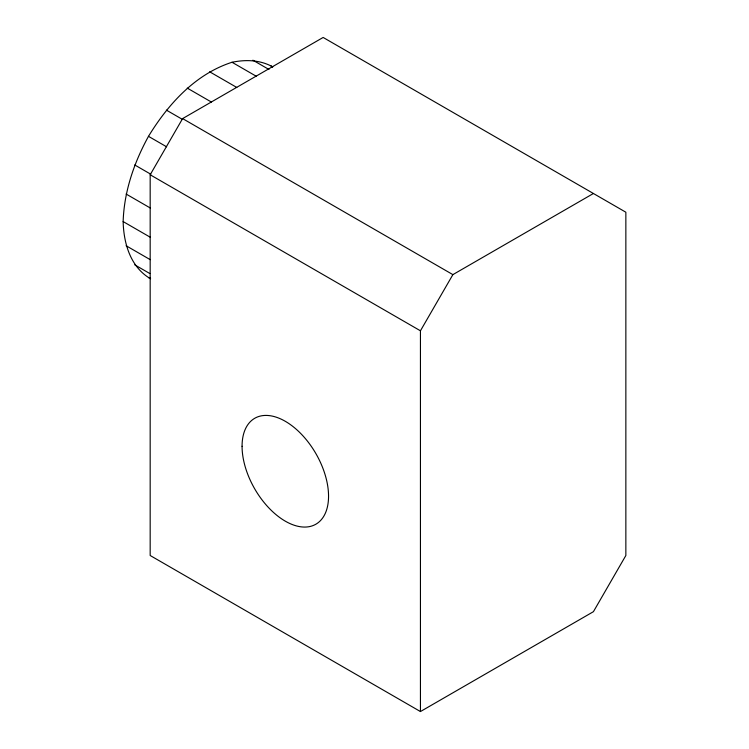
<?xml version="1.0" encoding="UTF-8"?>
<svg xmlns="http://www.w3.org/2000/svg" width="749" height="749" viewBox="0 0 749 749"><rect width="100%" height="100%" fill="white"/><g stroke="black" fill="none" stroke-linecap="round" stroke-linejoin="round"><path stroke-width="1.12" d="M150.493 278.731C130.457 267.084 123.688 243.434 123.145 221.582C124.1 191.435 134.08 162.608 148.48 136.337C168.122 104.214 195.217 74.132 232.021 62.261C245.953 59.433 260.137 59.864 272.805 66.886M150.175 174.77L182.606 118.595L323.147 37.45L625.855 212.22L625.855 555.505L593.423 611.68L420.442 711.55L150.175 555.505L150.175 174.77L420.442 330.805L420.442 711.55M420.442 330.805L452.883 274.63L593.423 193.495M148.48 277.57L150.586 278.225M252.881 60.192L268.966 69.479M232.021 62.261L256.158 76.192M209.636 71.782L236.787 87.455M187.25 88.101L211.387 102.042M182.606 118.595L452.883 274.63M166.39 110.122L182.484 119.419M148.48 136.337L166.578 146.785M134.736 164.958L150.821 174.245M126.094 194.028L150.231 207.969M123.145 221.582L150.296 237.255M126.094 245.728L150.231 259.66M134.736 264.828L149.819 273.535M270.792 65.725L272.402 67.223M242.067 446.282A61.156 35.306 60 0 0 306.931 526.968A61.156 35.306 60 0 0 306.931 440.487A61.156 35.306 60 0 0 242.067 446.282"/></g></svg>
